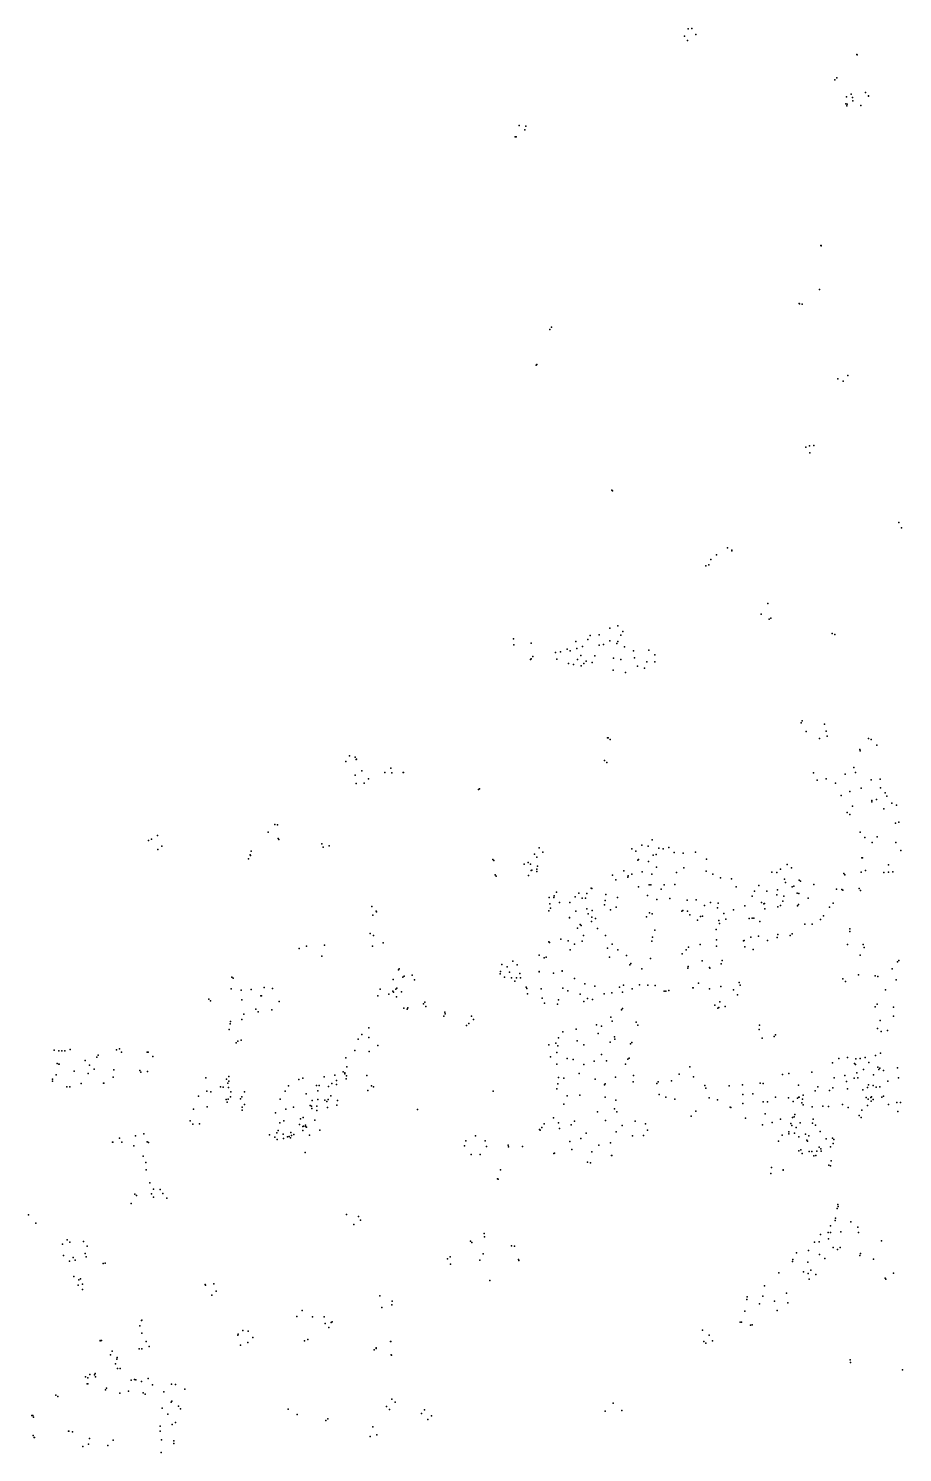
# Model space of a CAD drawing. Header units: millimetres. Extents: x -60275265 to 22802890, y -38578442 to 24337084.
# Drawn here: x 2106622 to 7260622, y -13388304 to -4989304 of the extents above; entities that cross this region are included whole.
import ezdxf

# ---------------------------------------------------------------- set-up
doc = ezdxf.new("R2010")
doc.units = ezdxf.units.MM
doc.header["$MEASUREMENT"] = 0
doc.layers.add('particles', color=7, linetype='Continuous', true_color=0x000000)

msp = doc.modelspace()

# ---------------------------------------------------------------- linework, layer by layer
at = {"layer": 'particles', "color": 93, "true_color": 0x67d435}
for p in [(5975622, -5035304), (5996622, -4992304), (6018622, -4989304), (6041622, -5025304), (5993622, -5060304), (6991622, -5143304), (6993622, -5145304), (6993622, -5145304), (6860622, -5291304), (6873622, -5280304), (6873622, -5280304), (7041622, -5367304), (6926622, -5433304), (6929622, -5392304), (6932622, -5445304), (6933622, -5435304), (6957622, -5376304), (6965622, -5397304), (6967622, -5415304), (7015622, -5444304), (7059622, -5389304), (7060622, -5386304), (5000622, -5562304), (5033622, -5586304), (5033622, -5586304), (5038622, -5565304), (4976622, -5628304), (4982622, -5628304), (6778622, -6269304), (6780622, -6269304), (6780622, -6270304), (6771622, -6529304), (6651622, -6611304), (6653622, -6613304), (6668622, -6615304), (5180622, -6765304), (5190622, -6751304), (5103622, -6970304), (5103622, -6970304), (5099622, -6974304), (6937622, -7035304), (6879622, -7055304), (6910622, -7070304), (6689622, -7459304), (6711622, -7451304), (6738622, -7449304), (6714622, -7491304), (5546622, -7713304), (5550622, -7716304), (7239622, -7903304), (7254622, -7934304), (6227622, -8052304), (6129622, -8120304), (6164622, -8093304), (6253622, -8069304), (6254622, -8065304), (6100622, -8159304), (6117622, -8152304), (6465622, -8380304), (6466622, -8380304), (6427622, -8443304), (6473622, -8473304), (6483622, -8467304), (5471622, -8566304), (5535622, -8525304), (5581622, -8513304), (5610622, -8546304), (6845622, -8557304), (6861622, -8563304), (6861622, -8563304), (4966622, -8589304), (4968622, -8625304), (5071622, -8614304), (5071622, -8614304), (5282622, -8649304), (5334622, -8604304), (5339622, -8646304), (5372622, -8634304), (5405622, -8593304), (5418622, -8570304), (5471622, -8627304), (5496622, -8622304), (5535622, -8601304), (5575622, -8617304), (5582622, -8605304), (5599622, -8568304), (5621622, -8636304), (5066622, -8710304), (5070622, -8706304), (5081622, -8693304), (5214622, -8669304), (5222622, -8708304), (5243622, -8666304), (5290622, -8734304), (5300622, -8659304), (5343622, -8711304), (5364622, -8688304), (5380622, -8734304), (5395622, -8720304), (5430622, -8728304), (5446622, -8689304), (5556622, -8703304), (5598622, -8710304), (5673622, -8660304), (5679622, -8701304), (5753622, -8725304), (5764622, -8655304), (5799622, -8725304), (5800622, -8684304), (5320622, -8741304), (5366622, -8748304), (5554622, -8774304), (5627622, -8787304), (5698622, -8750304), (5738622, -8762304), (6663622, -9084304), (6669622, -9072304), (6692622, -9135304), (6800622, -9092304), (6810622, -9134304), (5520622, -9172304), (5525622, -9173304), (5536622, -9182304), (6771622, -9177304), (6815622, -9163304), (7060622, -9177304), (7076622, -9182304), (7108622, -9217304), (3977622, -9312304), (3999622, -9279304), (4032622, -9286304), (4039622, -9300304), (4041622, -9298304), (4041622, -9298304), (5503622, -9307304), (5516622, -9319304), (5516622, -9319304), (7009622, -9241304), (7011622, -9249304), (4032622, -9393304), (4071622, -9367304), (4207622, -9378304), (4243622, -9351304), (4248622, -9379304), (4316622, -9377304), (4316622, -9378304), (4317622, -9378304), (6736622, -9380304), (6922622, -9388304), (6972622, -9347304), (6982622, -9378304), (4039622, -9443304), (4086622, -9441304), (4111622, -9414304), (4760622, -9478304), (4765622, -9473304), (4766622, -9473304), (6757622, -9423304), (6810622, -9414304), (6865622, -9441304), (6949622, -9490304), (7016622, -9469304), (7075622, -9421304), (7129622, -9417304), (7130622, -9467304), (6899622, -9512304), (7079622, -9543304), (7080622, -9551304), (7106622, -9536304), (7157622, -9498304), (7167622, -9516304), (7197622, -9558304), (7224622, -9569304), (6933622, -9613304), (6949622, -9625304), (6966622, -9575304), (7150622, -9591304), (3520622, -9729304), (3558622, -9684304), (3574622, -9685304), (7010622, -9729304), (7219622, -9677304), (7239622, -9670304), (2814622, -9778304), (2831622, -9770304), (2866622, -9748304), (2893622, -9812304), (3579622, -9767304), (3583622, -9772304), (3835622, -9798304), (3844622, -9818304), (3879622, -9809304), (5117622, -9821304), (5722622, -9805304), (5760622, -9811304), (5783622, -9774304), (5823622, -9823304), (5882622, -9819304), (7038622, -9761304), (7082622, -9790304), (7110622, -9757304), (7220622, -9791304), (2869622, -9831304), (3403622, -9886304), (3414622, -9862304), (3416622, -9867304), (3419622, -9841304), (4844622, -9890304), (4844622, -9891304), (4851622, -9896304), (5053622, -9908304), (5090622, -9858304), (5103622, -9876304), (5139622, -9848304), (5663622, -9827304), (5688622, -9841304), (5699622, -9894304), (5704622, -9890304), (5763622, -9902304), (5790622, -9864304), (5807622, -9861304), (5849622, -9828304), (5914622, -9850304), (5967622, -9853304), (6040622, -9848304), (6105622, -9888304), (7020622, -9881304), (7024622, -9881304), (7251622, -9837304), (4857622, -9981304), (4864622, -9989304), (4864622, -9989304), (5029622, -9917304), (5029622, -9917304), (5055622, -9984304), (5066622, -9918304), (5071622, -9956304), (5074622, -9953304), (5103622, -9962304), (5104622, -9948304), (5107622, -9929304), (5550622, -9982304), (5616622, -9958304), (5642622, -9986304), (5664622, -9977304), (5724622, -9963304), (5782622, -9977304), (5809622, -9935304), (5928622, -9968304), (5970622, -9939304), (6102622, -9959304), (6141622, -9977304), (6489622, -9966304), (6518622, -9967304), (6541622, -9947304), (6579622, -9920304), (6605622, -9939304), (6914622, -9972304), (6920622, -9980304), (6920622, -9980304), (7016622, -9965304), (7041622, -9956304), (7149622, -9967304), (7177622, -9966304), (7178622, -9922304), (7202622, -9963304), (5425622, -10060304), (5428622, -10061304), (5570622, -10010304), (5641622, -9995304), (5704622, -10052304), (5767622, -10039304), (5775622, -10040304), (5837622, -10065304), (5855622, -10039304), (5918622, -10037304), (6187622, -9999304), (6252622, -10005304), (6279622, -10051304), (6388622, -10078304), (6412622, -10044304), (6459622, -10078304), (6523622, -10070304), (6564622, -10007304), (6570622, -10026304), (6610622, -10051304), (6620622, -10047304), (6650622, -10012304), (6658622, -10019304), (6738622, -10038304), (6871622, -10065304), (6902622, -10067304), (6909622, -10072304), (7004622, -10061304), (7013622, -10073304), (5176622, -10115304), (5180622, -10151304), (5204622, -10115304), (5205622, -10104304), (5219622, -10083304), (5237622, -10143304), (5298622, -10144304), (5329622, -10111304), (5352622, -10089304), (5371622, -10118304), (5391622, -10119304), (5398622, -10090304), (5503622, -10158304), (5506622, -10133304), (5511622, -10096304), (5580622, -10115304), (5757622, -10102304), (5812622, -10127304), (5887622, -10121304), (5990622, -10131304), (6043622, -10129304), (6092622, -10161304), (6127622, -10144304), (6172622, -10147304), (6373622, -10107304), (6428622, -10144304), (6442622, -10152304), (6447622, -10150304), (6518622, -10099304), (6540622, -10161304), (6554622, -10137304), (6560622, -10107304), (6638622, -10088304), (6647622, -10156304), (6649622, -10090304), (6704622, -10119304), (6851622, -10147304), (4131622, -10167304), (4136622, -10219304), (4156622, -10196304), (4158622, -10200304), (5175622, -10194304), (5184622, -10178304), (5296622, -10234304), (5297622, -10233304), (5333622, -10195304), (5398622, -10182304), (5406622, -10210304), (5427622, -10230304), (5430622, -10191304), (5450622, -10239304), (5539622, -10188304), (5572622, -10172304), (5751622, -10229304), (5769622, -10205304), (5784622, -10210304), (5958622, -10196304), (5965622, -10192304), (5993622, -10196304), (6005622, -10217304), (6068622, -10227304), (6080622, -10225304), (6169622, -10175304), (6206622, -10208304), (6218622, -10243304), (6263622, -10188304), (6330622, -10164304), (6355622, -10238304), (6373622, -10237304), (6384622, -10236304), (6448622, -10182304), (6525622, -10170304), (6641622, -10163304), (6777622, -10244304), (6795622, -10222304), (6829622, -10171304), (4121622, -10327304), (5344622, -10295304), (5359622, -10273304), (5366622, -10280304), (5426622, -10257304), (5461622, -10297304), (5800622, -10308304), (6052622, -10248304), (6162622, -10304304), (6177622, -10251304), (6181622, -10268304), (6418622, -10257304), (6610622, -10329304), (6684622, -10272304), (6727622, -10271304), (6949622, -10316304), (6950622, -10299304), (3745622, -10401304), (3851622, -10395304), (4135622, -10402304), (4141622, -10339304), (4197622, -10381304), (5174622, -10375304), (5179622, -10379304), (5245622, -10360304), (5288622, -10371304), (5326622, -10390304), (5370622, -10373304), (5379622, -10339304), (5509622, -10338304), (5520622, -10414304), (5548622, -10389304), (5781622, -10373304), (5785622, -10348304), (5998622, -10408304), (6067622, -10392304), (6163622, -10365304), (6163622, -10402304), (6322622, -10370304), (6327622, -10369304), (6330622, -10406304), (6365622, -10349304), (6410622, -10342304), (6464622, -10368304), (6521622, -10351304), (6525622, -10332304), (6597622, -10339304), (6935622, -10392304), (7027622, -10391304), (7033622, -10409304), (3703622, -10416304), (3836622, -10460304), (4962622, -10490304), (5117622, -10454304), (5146622, -10470304), (5158622, -10466304), (5301622, -10423304), (5533622, -10467304), (5582622, -10424304), (5633622, -10457304), (5773622, -10474304), (5961622, -10446304), (5984622, -10423304), (6078622, -10489304), (6197622, -10487304), (6380622, -10421304), (7010622, -10454304), (7230622, -10493304), (7238622, -10486304), (4287622, -10541304), (4292622, -10535304), (4322622, -10578304), (4369622, -10572304), (4887622, -10565304), (4890622, -10550304), (4898622, -10509304), (4929622, -10524304), (4943622, -10554304), (4988622, -10511304), (5004622, -10563304), (5118622, -10551304), (5118622, -10552304), (5201622, -10560304), (5254622, -10547304), (5254622, -10548304), (5652622, -10512304), (5658622, -10503304), (5723622, -10536304), (5723622, -10536304), (5995622, -10531304), (5997622, -10522304), (6122622, -10527304), (6123622, -10531304), (6191622, -10505304), (7001622, -10571304), (7099622, -10576304), (7115622, -10581304), (7199622, -10535304), (3301622, -10653304), (3305622, -10584304), (3306622, -10584304), (3312622, -10591304), (3360622, -10661304), (3419622, -10658304), (3495622, -10645304), (3495622, -10645304), (3544622, -10652304), (4180622, -10656304), (4254622, -10666304), (4257622, -10598304), (4273622, -10656304), (4279622, -10650304), (4314622, -10584304), (4383622, -10600304), (4912622, -10584304), (4954622, -10588304), (4973622, -10608304), (4984622, -10588304), (5008622, -10588304), (5041622, -10644304), (5044622, -10652304), (5129622, -10653304), (5256622, -10650304), (5286622, -10665304), (5326622, -10593304), (5387622, -10623304), (5446622, -10637304), (5592622, -10643304), (5615622, -10631304), (5665622, -10653304), (5710622, -10629304), (5759622, -10632304), (5801622, -10634304), (5865622, -10666304), (5882622, -10663304), (6024622, -10648304), (6025622, -10647304), (6057622, -10619304), (6122622, -10654304), (6188622, -10639304), (6263622, -10659304), (6296622, -10616304), (6303622, -10631304), (6908622, -10595304), (6924622, -10610304), (7160622, -10660304), (7222622, -10600304), (3169622, -10715304), (3169622, -10715304), (3179622, -10723304), (3364622, -10718304), (3477622, -10694304), (3477622, -10694304), (3480622, -10695304), (3585622, -10727304), (4166622, -10694304), (4230622, -10684304), (4258622, -10672304), (4277622, -10700304), (4305622, -10671304), (4436622, -10741304), (4443622, -10732304), (5048622, -10683304), (5135622, -10709304), (5149622, -10737304), (5226622, -10743304), (5232622, -10719304), (5360622, -10685304), (5381622, -10728304), (5402622, -10710304), (5432622, -10716304), (5500622, -10682304), (5546622, -10676304), (5608622, -10673304), (5854622, -10667304), (6154622, -10750304), (6183622, -10729304), (6286622, -10688304), (7110622, -10743304), (3375622, -10802304), (3447622, -10774304), (3460622, -10789304), (3541622, -10778304), (4320622, -10768304), (4340622, -10774304), (4342622, -10766304), (4450622, -10757304), (4555622, -10814304), (4561622, -10790304), (4563622, -10801304), (4718622, -10815304), (5540622, -10821304), (5602622, -10778304), (5609622, -10769304), (6171622, -10767304), (6177622, -10764304), (6214622, -10757304), (7098622, -10760304), (7207622, -10761304), (7207622, -10815304), (3289622, -10894304), (3295622, -10860304), (3297622, -10846304), (3364622, -10835304), (4112622, -10884304), (4689622, -10869304), (4703622, -10857304), (4731622, -10835304), (5256622, -10907304), (5335622, -10892304), (5456622, -10865304), (5465622, -10916304), (5485622, -10874304), (5548622, -10843304), (5689622, -10850304), (5700622, -10868304), (6415622, -10893304), (6417622, -10867304), (7112622, -10887304), (7128622, -10839304), (7135622, -10905304), (7171622, -10899304), (3331622, -10972304), (3341622, -10961304), (3361622, -10956304), (4050622, -10950304), (4072622, -10922304), (4112622, -10940304), (4166622, -10988304), (5175622, -10984304), (5216622, -10973304), (5228622, -10990304), (5231622, -10942304), (5342622, -10959304), (5380622, -10984304), (5537622, -10967304), (5561622, -10936304), (5561622, -10936304), (5563622, -10950304), (5656622, -10978304), (5663622, -10969304), (6432622, -10944304), (6504622, -10934304), (6512622, -10924304), (2257622, -11014304), (2284622, -11019304), (2303622, -11019304), (2320622, -11018304), (2351622, -11011304), (2440622, -11076304), (2510622, -11056304), (2516622, -11044304), (2625622, -11013304), (2643622, -11007304), (2655622, -11026304), (2805622, -11027304), (2812622, -11026304), (2840622, -11052304), (3978622, -11060304), (4031622, -11017304), (4115622, -11022304), (5185622, -11054304), (5221622, -11028304), (5282622, -11064304), (5318622, -11069304), (5441622, -11080304), (5484622, -11041304), (5515622, -11078304), (5641622, -11068304), (5649622, -11062304), (6885622, -11065304), (6935622, -11058304), (6985622, -11067304), (7010622, -11065304), (7039622, -11058304), (7100622, -11047304), (7131622, -11033304), (2270622, -11161304), (2275622, -11093304), (2285622, -11098304), (2286622, -11098304), (2375622, -11138304), (2458622, -11153304), (2465622, -11104304), (2493622, -11126304), (2609622, -11130304), (2763622, -11135304), (2768622, -11144304), (2807622, -11140304), (3912622, -11163304), (3962622, -11143304), (3971622, -11149304), (3971622, -11154304), (3982622, -11166304), (3984622, -11114304), (4101622, -11165304), (5222622, -11097304), (5354622, -11153304), (5380622, -11100304), (5626622, -11098304), (5673622, -11164304), (5943622, -11156304), (6005622, -11113304), (6552622, -11159304), (6589622, -11153304), (6726622, -11145304), (6847622, -11089304), (6920622, -11164304), (6976622, -11094304), (6983622, -11099304), (6990622, -11149304), (7029622, -11129304), (7062622, -11088304), (7088622, -11160304), (7114622, -11116304), (7120622, -11128304), (7126622, -11121304), (7147622, -11135304), (7230622, -11119304), (2247622, -11186304), (2248622, -11197304), (2333622, -11231304), (2349622, -11231304), (2417622, -11211304), (2548622, -11209304), (2550622, -11209304), (2606622, -11175304), (3152622, -11178304), (3239622, -11231304), (3254622, -11233304), (3274622, -11185304), (3281622, -11209304), (3285622, -11236304), (3287622, -11171304), (3287622, -11198304), (3640622, -11225304), (3700622, -11188304), (3724622, -11181304), (3805622, -11224304), (3821622, -11224304), (3850622, -11173304), (3875622, -11230304), (3895622, -11211304), (3922622, -11193304), (3922622, -11218304), (3980622, -11184304), (4108622, -11252304), (4128622, -11225304), (4140622, -11231304), (5221622, -11242304), (5228622, -11213304), (5232622, -11176304), (5262622, -11181304), (5448622, -11185304), (5503622, -11220304), (5507622, -11213304), (5567622, -11174304), (5671622, -11202304), (5812622, -11211304), (5820622, -11202304), (5897622, -11196304), (6027622, -11172304), (6094622, -11224304), (6101622, -11240304), (6238622, -11225304), (6238622, -11225304), (6317622, -11219304), (6421622, -11209304), (6438622, -11211304), (6647622, -11221304), (6761622, -11232304), (6829622, -11253304), (6850622, -11238304), (6856622, -11178304), (6930622, -11200304), (6936622, -11242304), (6975622, -11180304), (6997622, -11178304), (7026622, -11248304), (7053622, -11236304), (7060622, -11219304), (7086622, -11224304), (7105622, -11233304), (7127622, -11232304), (7173622, -11198304), (7236622, -11179304), (3108622, -11286304), (3157622, -11256304), (3182622, -11260304), (3271622, -11306304), (3278622, -11322304), (3283622, -11304304), (3298622, -11290304), (3300622, -11260304), (3356622, -11301304), (3365622, -11290304), (3379622, -11261304), (3379622, -11335304), (3590622, -11304304), (3619622, -11257304), (3743622, -11272304), (3778622, -11311304), (3812622, -11255304), (3812622, -11305304), (3854622, -11310304), (3865622, -11317304), (3873622, -11306304), (3888622, -11284304), (3929622, -11312304), (4846622, -11257304), (4846622, -11257304), (5263622, -11333304), (5282622, -11284304), (5358622, -11281304), (5506622, -11293304), (5569622, -11309304), (5826622, -11276304), (5865622, -11293304), (5918622, -11304304), (6119622, -11296304), (6169622, -11308304), (6318622, -11330304), (6319622, -11277304), (6377622, -11273304), (6439622, -11320304), (6463622, -11319304), (6511622, -11293304), (6588622, -11297304), (6615622, -11318304), (6641622, -11299304), (6649622, -11292304), (6650622, -11293304), (6666622, -11325304), (6670622, -11304304), (6674622, -11338304), (6675622, -11280304), (6744622, -11255304), (6906622, -11336304), (7046622, -11295304), (7057622, -11303304), (7074622, -11294304), (7076622, -11316304), (7077622, -11290304), (7086622, -11306304), (7138622, -11293304), (7148622, -11286304), (7178622, -11335304), (7226622, -11324304), (7249622, -11324304), (3079622, -11362304), (3159622, -11350304), (3366622, -11351304), (3366622, -11369304), (3562622, -11384304), (3623622, -11363304), (3668622, -11351304), (3711622, -11420304), (3726622, -11413304), (3768622, -11341304), (3775622, -11345304), (3777622, -11358304), (3806622, -11345304), (3807622, -11371304), (3870622, -11354304), (3924622, -11339304), (4400622, -11364304), (5201622, -11415304), (5461622, -11378304), (5562622, -11360304), (5575622, -11379304), (6014622, -11405304), (6042622, -11375304), (6244622, -11352304), (6248622, -11353304), (6335622, -11416304), (6450622, -11390304), (6540622, -11422304), (6611622, -11413304), (6621622, -11409304), (6625622, -11395304), (6728622, -11350304), (6733622, -11421304), (6790622, -11346304), (6824622, -11348304), (6939622, -11353304), (6939622, -11353304), (7004622, -11401304), (7017622, -11413304), (7021622, -11368304), (7053622, -11342304), (7232622, -11377304), (3059622, -11431304), (3075622, -11451304), (3114622, -11450304), (3571622, -11502304), (3579622, -11489304), (3589622, -11443304), (3612622, -11432304), (3653622, -11501304), (3705622, -11453304), (3723622, -11488304), (3724622, -11465304), (3728622, -11463304), (3739622, -11458304), (3740622, -11466304), (3745622, -11469304), (3795622, -11427304), (3824622, -11486304), (5120622, -11482304), (5124622, -11487304), (5133622, -11472304), (5146622, -11449304), (5231622, -11444304), (5237622, -11476304), (5306622, -11455304), (5326622, -11433304), (5394622, -11504304), (5508622, -11430304), (5572622, -11497304), (5607622, -11459304), (5683622, -11433304), (5745622, -11450304), (5757622, -11487304), (6435622, -11456304), (6492622, -11442304), (6589622, -11496304), (6602622, -11448304), (6607622, -11460304), (6624622, -11505304), (6633622, -11471304), (6656622, -11443304), (6730622, -11446304), (6747622, -11458304), (6775622, -11495304), (2601622, -11557304), (2603622, -11558304), (2643622, -11534304), (2657622, -11557304), (2728622, -11580304), (2737622, -11520304), (2787622, -11508304), (2805622, -11556304), (2814622, -11559304), (3528622, -11515304), (3559622, -11528304), (3573622, -11541304), (3608622, -11510304), (3609622, -11535304), (3633622, -11527304), (3644622, -11524304), (3652622, -11531304), (3657622, -11518304), (3671622, -11512304), (3763622, -11516304), (4677622, -11580304), (4685622, -11550304), (4741622, -11521304), (4799622, -11550304), (4806622, -11583304), (4935622, -11575304), (4937622, -11585304), (5019622, -11584304), (5298622, -11554304), (5364622, -11535304), (5469622, -11576304), (5539622, -11562304), (5668622, -11521304), (5732622, -11518304), (6528622, -11552304), (6551622, -11516304), (6589622, -11509304), (6649622, -11526304), (6688622, -11510304), (6696622, -11545304), (6700622, -11551304), (6708622, -11521304), (6768622, -11587304), (6809622, -11538304), (6835622, -11585304), (6848622, -11533304), (6851622, -11566304), (6855622, -11541304), (2782622, -11640304), (3737622, -11619304), (4716622, -11631304), (4769622, -11631304), (5203622, -11625304), (5208622, -11623304), (5208622, -11623304), (5310622, -11600304), (5427622, -11614304), (5544622, -11637304), (5545622, -11637304), (6649622, -11609304), (6661622, -11602304), (6669622, -11625304), (6709622, -11612304), (6725622, -11613304), (6737622, -11639304), (6748622, -11637304), (6755622, -11611304), (6755622, -11611304), (6779622, -11597304), (6780622, -11611304), (6839622, -11668304), (2797622, -11678304), (2799622, -11720304), (4890622, -11720304), (4890622, -11720304), (5403622, -11676304), (5420622, -11679304), (6483622, -11742304), (6487622, -11706304), (6556622, -11721304), (6556622, -11722304), (6825622, -11693304), (6836622, -11698304), (2822622, -11797304), (2844622, -11835304), (2883622, -11836304), (4871622, -11773304), (4876622, -11776304), (2711622, -11920304), (2733622, -11865304), (2742622, -11873304), (2832622, -11863304), (2843622, -11881304), (2899622, -11860304), (2921622, -11887304), (6879622, -11926304), (2106622, -11986304), (2107622, -11986304), (3981622, -11984304), (3982622, -11984304), (4052622, -11996304), (6864622, -12005304), (6875622, -11948304), (6880622, -11936304), (2149622, -12035304), (2149622, -12036304), (4024622, -12044304), (4063622, -12018304), (6821622, -12090304), (6835622, -12051304), (6835622, -12091304), (6863622, -12020304), (6896622, -12087304), (6955622, -12027304), (6997622, -12058304), (7001622, -12090304), (2306622, -12160304), (2334622, -12134304), (2349622, -12148304), (2430622, -12143304), (2453622, -12170304), (4712622, -12142304), (4720622, -12149304), (4793622, -12096304), (4795622, -12115304), (4954622, -12168304), (4971622, -12171304), (6741622, -12147304), (6768622, -12146304), (6776622, -12103304), (6824622, -12127304), (6851622, -12178304), (7136622, -12139304), (2312622, -12225304), (2347622, -12260304), (2369622, -12238304), (2381622, -12253304), (2441622, -12215304), (2447622, -12234304), (4577622, -12246304), (4592622, -12233304), (4768622, -12254304), (4788622, -12217304), (4996622, -12249304), (4998622, -12256304), (6612622, -12262304), (6613622, -12250304), (6635622, -12211304), (6706622, -12196304), (6771622, -12221304), (6801622, -12244304), (6876622, -12190304), (6892622, -12179304), (7008622, -12226304), (7013622, -12215304), (7088622, -12247304), (2546622, -12273304), (2558622, -12271304), (2558622, -12271304), (4595622, -12278304), (6530622, -12329304), (6677622, -12323304), (6701622, -12266304), (6704622, -12332304), (6720622, -12313304), (6749622, -12338304), (7206622, -12331304), (2374622, -12350304), (2398622, -12401304), (2402622, -12370304), (2413622, -12364304), (2424622, -12426304), (2425622, -12395304), (3148622, -12398304), (3149622, -12400304), (3199622, -12394304), (4827622, -12373304), (6447622, -12404304), (6710622, -12365304), (7157622, -12360304), (7162622, -12365304), (3188622, -12459304), (3212622, -12437304), (4178622, -12464304), (4251622, -12496304), (6341622, -12485304), (6343622, -12470304), (6417622, -12512304), (6437622, -12465304), (6506622, -12496304), (6575622, -12448304), (6583622, -12506304), (3689622, -12586304), (3719622, -12550304), (3781622, -12587304), (3850622, -12587304), (4189622, -12533304), (4248622, -12516304), (6330622, -12555304), (6520622, -12551304), (2763622, -12640304), (2772622, -12609304), (2775622, -12608304), (3369622, -12668304), (3401622, -12672304), (3856622, -12628304), (3878622, -12650304), (3891622, -12621304), (3896622, -12617304), (6080622, -12666304), (6303622, -12619304), (6311622, -12620304), (6364622, -12637304), (6373622, -12634304), (2528622, -12730304), (2529622, -12728304), (2536622, -12728304), (2774622, -12685304), (2799622, -12733304), (2817622, -12763304), (3341622, -12695304), (3342622, -12689304), (3356622, -12755304), (3400622, -12740304), (3429622, -12709304), (3733622, -12729304), (3754622, -12721304), (4241622, -12734304), (4242622, -12733304), (6089622, -12733304), (6100622, -12743304), (6120622, -12696304), (6139622, -12729304), (2590622, -12811304), (2599622, -12791304), (2627622, -12837304), (2629622, -12828304), (2758622, -12777304), (2774622, -12776304), (4145622, -12782304), (4157622, -12770304), (4157622, -12775304), (4245622, -12812304), (4247622, -12814304), (4247622, -12814304), (6951622, -12841304), (2467622, -12928304), (2468622, -12927304), (2495622, -12930304), (2499622, -12921304), (2619622, -12865304), (2630622, -12893304), (2647622, -12892304), (6954622, -12857304), (6954622, -12857304), (7260622, -12900304), (7260622, -12900304), (2443622, -12942304), (2453622, -12983304), (2455622, -12983304), (2456622, -12948304), (2501622, -12941304), (2566622, -13009304), (2711622, -12961304), (2731622, -12957304), (2739622, -12960304), (2772622, -12970304), (2812622, -12951304), (2837622, -12988304), (2949622, -12984304), (2973622, -12987304), (3028622, -13014304), (2268622, -13050304), (2280622, -13057304), (2280622, -13057304), (2560622, -13019304), (2645622, -13037304), (2696622, -13026304), (2782622, -13035304), (2794622, -13043304), (2904622, -13031304), (2948622, -13091304), (2952622, -13085304), (4248622, -13074304), (4269622, -13092304), (5553622, -13097304), (2126622, -13170304), (2131622, -13169304), (2136622, -13179304), (2894622, -13127304), (2928622, -13161304), (2991622, -13114304), (3003622, -13130304), (3638622, -13132304), (3690622, -13163304), (4218622, -13116304), (4234622, -13134304), (4423622, -13158304), (4442622, -13136304), (4482622, -13171304), (5507622, -13144304), (5507622, -13144304), (5604622, -13140304), (5604622, -13141304), (2341622, -13262304), (2343622, -13262304), (2366622, -13266304), (2882622, -13232304), (2883622, -13262304), (2954622, -13223304), (2973622, -13210304), (3860622, -13200304), (3872622, -13190304), (4136622, -13236304), (4460622, -13194304), (2133622, -13287304), (2140622, -13299304), (2141622, -13299304), (2427622, -13353304), (2427622, -13353304), (2459622, -13338304), (2459622, -13338304), (2466622, -13306304), (2574622, -13346304), (2606622, -13315304), (2890622, -13314304), (2963622, -13320304), (2963622, -13334304), (4120622, -13293304), (4161622, -13283304), (2888622, -13388304)]:
    msp.add_point(p, dxfattribs=at)

doc.saveas('drawing.dxf')
